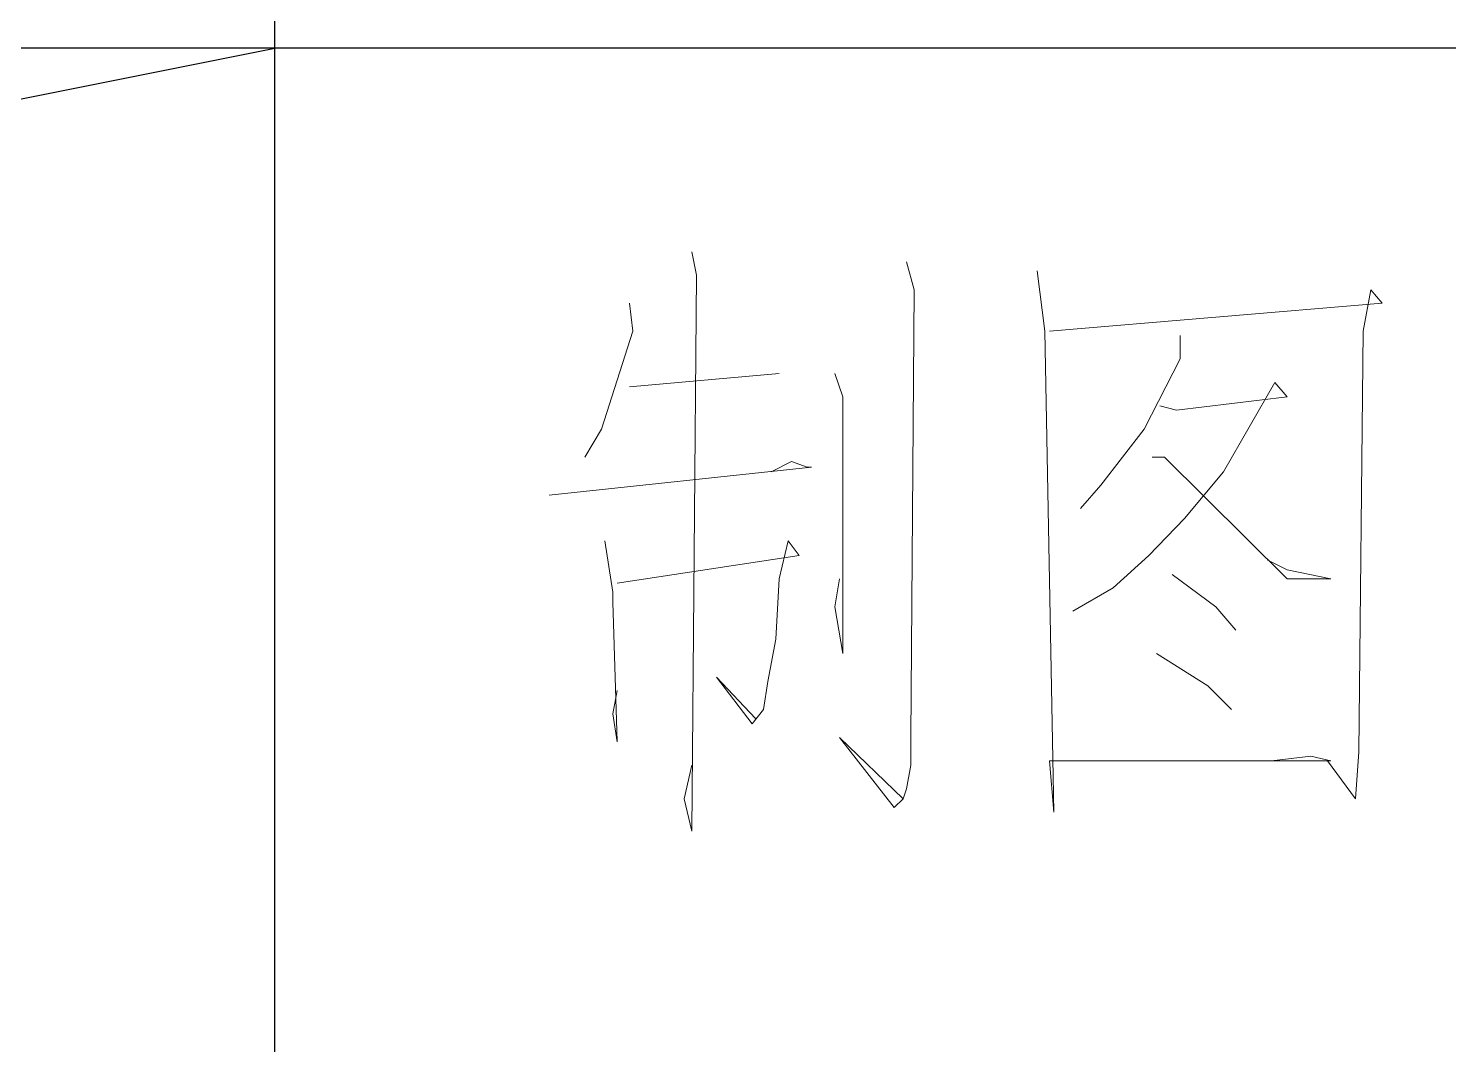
# Model space of a CAD drawing. Extents: x 238398 to 585159, y -66832 to 191977.
# Drawn here: x 441698 to 442196.6, y -65619.8 to -65262.8 of the extents above; entities that cross this region are included whole.
import ezdxf
from ezdxf.enums import TextEntityAlignment as Align

# ---------------------------------------------------------------- set-up
doc = ezdxf.new("R2010")
doc.units = 0
doc.header["$LTSCALE"] = 1000
doc.header["$MEASUREMENT"] = 0
doc.layers.get('0').update_dxf_attribs({"color": 8})
doc.styles.add('TK', font='GEDITXT.SHX', dxfattribs={"width": 0.85, "height": 3.5, "bigfont": 'hztxt1.shx'})

# ---------------------------------------------------------------- blocks, each defined once
blk = doc.blocks.new('GEDI_TQ_2012')
at = {"color": 2}
for p, q in [((-135, 0), (-135, 28)), ((-90, 21), (-180, 21))]:
    blk.add_line(p, q, dxfattribs=at)
at = {"color": 7, "lineweight": 0}
for points in [[(-132.0713, 19.5702), (-132.0399, 19.4055), (-132.0713, 15.5002), (-132.1262, 15.7276), (-132.0713, 15.9629)], [(-130.5656, 19.4996), (-130.5107, 19.3036), (-130.5343, 16.1589), (-130.5343, 15.9629), (-130.5656, 15.7982), (-130.5892, 15.7276), (-130.6519, 15.6649), (-131.0361, 16.1589), (-130.5892, 15.7276)], [(-129.6481, 19.4369), (-129.5932, 19.0134), (-129.5305, 15.6335), (-129.5619, 15.9943), (-127.5857, 15.9943), (-127.7268, 16.0256), (-128.0013, 15.9943)], [(-129.5619, 19.0134), (-127.2249, 19.2095), (-127.3034, 19.3036), (-127.3583, 19.0134), (-127.3896, 16.057), (-127.4132, 15.7276), (-127.6092, 15.9943)], [(-132.5104, 19.2095), (-132.4869, 19.0134), (-132.7065, 18.3233), (-132.8241, 18.1273)], [(-128.6443, 18.9821), (-128.6443, 18.8174), (-128.8953, 18.3233), (-129.2011, 17.9312), (-129.3423, 17.7666)], [(-132.5104, 18.6213), (-131.4596, 18.7154)], [(-131.0675, 18.7154), (-131.0126, 18.5507), (-131.0126, 16.7471), (-131.0675, 17.0765), (-131.0361, 17.2725)], [(-128.7855, 18.488), (-128.6679, 18.4566), (-127.8915, 18.5507), (-127.9778, 18.6527), (-128.3385, 18.0253), (-128.613, 17.696), (-128.8639, 17.4372), (-129.1149, 17.2098), (-129.3972, 17.0451)], [(-133.0751, 17.8607), (-131.2322, 18.0567), (-131.2636, 18.0567), (-131.3734, 18.0959), (-131.5145, 18.0253)], [(-128.8404, 18.1273), (-128.7541, 18.1273), (-127.8915, 17.2725), (-127.5857, 17.2725), (-127.8915, 17.3352), (-128.0327, 17.4058)], [(-132.683, 17.5391), (-132.6281, 17.1784), (-132.6281, 17.1078), (-132.5967, 16.1276), (-132.6281, 16.3236), (-132.5967, 16.4883)], [(-132.5967, 17.2411), (-131.3185, 17.4372), (-131.3969, 17.5391), (-131.4596, 17.2725), (-131.4831, 16.849), (-131.538, 16.551), (-131.5694, 16.355), (-131.6478, 16.253), (-131.8988, 16.5824), (-131.6243, 16.2923)], [(-128.6992, 17.3039), (-128.3934, 17.0765), (-128.2522, 16.9118)], [(-128.809, 16.7471), (-128.4483, 16.5197), (-128.2836, 16.355)]]:
    blk.add_lwpolyline(points, dxfattribs=at)
blk = doc.blocks.new('CEEC_TK_A1')
blk.add_blockref('GEDI_TQ_2012', (831, 10))
at = {"style": 'TK', "width": 0.85}
for tag, height, p in [('PROJECTNAME', 4.75, (776, 44)), ('PHASE', 4, (818, 44)), ('DRAWINGNAME', 4.75, (786, 31))]:
    blk.add_attdef(tag, text='', height=height, dxfattribs=at).set_placement(p, align=Align.MIDDLE_CENTER)
for tag, p, height in [('APPROVE', (663, 32.75), 3.5), ('DESIGN', (708, 32.75), 3.5), ('REVIEW1', (663, 25.75), 3.5), ('DRAW', (708, 25.75), 3.5), ('DRAWINGNUMBER', (758, 18.5), 4), ('REVIEW2', (663, 18.75), 3.5), ('PROPORTION', (708, 18.75), 3.5), ('CHECK', (663, 11.75), 3.5), ('DATE', (708, 11.75), 3.5), ('VERSION', (824, 11.75), 3.5)]:
    blk.add_attdef(tag, p, '', height=height, dxfattribs=at)

msp = doc.modelspace()

# ---------------------------------------------------------------- linework, layer by layer
msp.add_lwpolyline([(440034.5, -65619.8), (441784.5, -65269.8)])

# ---------------------------------------------------------------- block references
at = {"xscale": 50, "yscale": 50, "zscale": 50}
msp.add_blockref('CEEC_TK_A1', (406984.5, -66819.8), dxfattribs=at)

doc.saveas('drawing.dxf')
